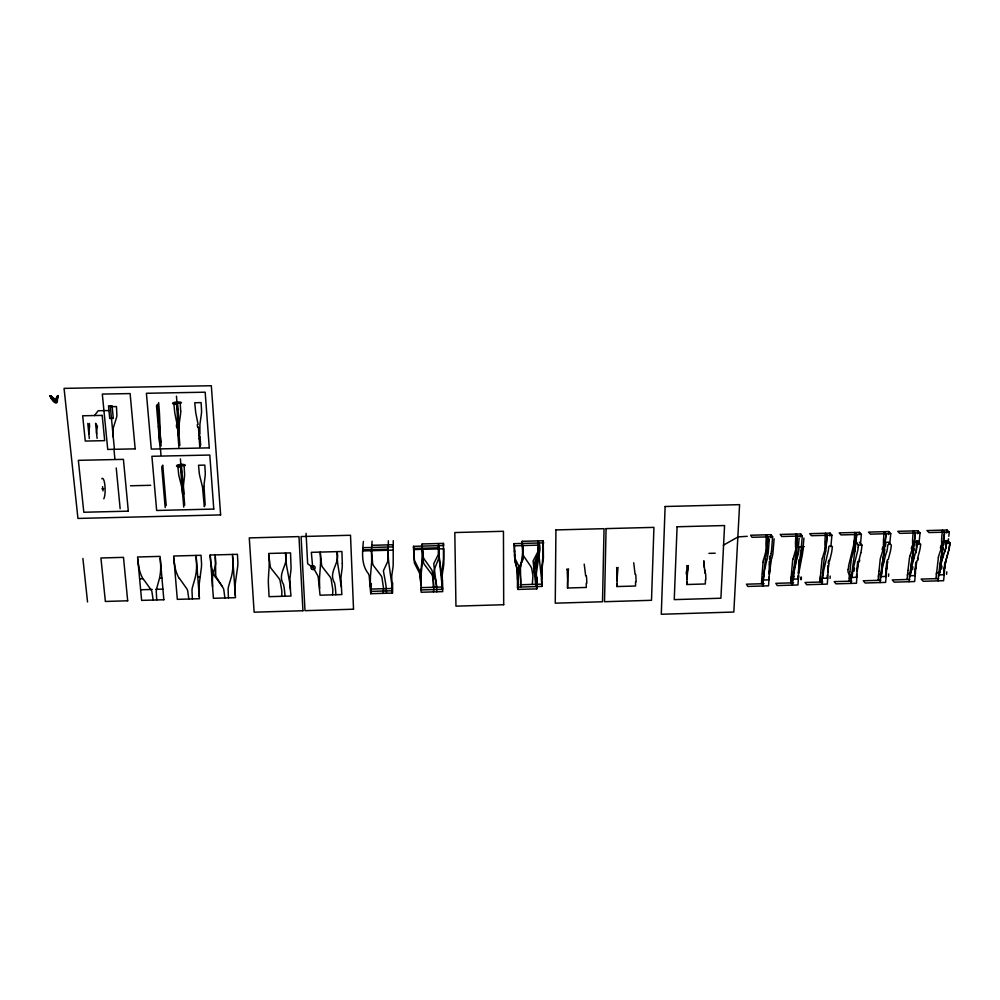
<?xml version="1.0" encoding="UTF-8"?>
<svg xmlns="http://www.w3.org/2000/svg" width="1000" height="1000" viewBox="0 0 1000 1000"><rect width="100%" height="100%" fill="white"/><g stroke="black" fill="none" stroke-linecap="round" stroke-linejoin="round"><path stroke-width="1.5" d="M543.2 559.725A34.288 21.662 -71.6 0 0 543.413 557.675L543.237 540.75L522.238 541.3L522.975 554.263A11.375 10.55 21.5 0 0 523.675 556.075L530.712 566.312A16.962 16.188 14.6 0 1 531.675 568.45L532.938 575.638L532.325 584.412M383.512 588.188L381.938 577.413A17.15 15.85 1.3 0 0 380.9 575.363L373.45 565.6A11.8 10.975 0.4 0 1 372.675 563.825L371.45 550.712L372.088 541.225M543.812 542.863L514.062 543.65L514.663 557.638L519.087 566.763A17.425 16.788 19 0 1 519.738 568.812L520.712 580.487A55.45 3.887 88.4 0 1 520.712 581.725L520.7 587.05L520.487 569.075M523.212 545.55L522.725 559.612L519.1 568.913A19.55 18.2 -42.9 0 0 518.6 570.988L517.925 583.663A53.038 3.625 88.4 0 1 517.938 586.625L517.938 589.425L536.75 588.888L536.663 584.637M517.137 569.812L517.475 581.45A57.038 4.162 88.3 0 0 517.463 584.312L517.463 587.125L541.975 586.425L541.362 578.837M541.962 586.425L541.688 570.712A17.6 5.112 -88.2 0 1 541.85 568.5M567.638 581.213L567.2 569.6M538.387 541.875L538.45 549.25A59.037 43 66.7 0 0 538.85 554.362M536.75 588.888L536.388 573.2L538.337 559.862A32.688 21.713 -69.9 0 0 538.55 557.8L538.938 544.525M538.387 540.875L537.837 551.85L533.1 561.013L535.65 584.312L536.05 568.638M538.913 547.175L538.938 542.987C543.812 555.538 529.575 564.775 535.988 577.188M543.237 540.75L542.95 555.737A15.75 2.938 -85.5 0 1 542.775 557.975L541.775 568.475M567.625 581.7L567.575 587.987L586.287 587.45L586.25 583.2M538.925 544.938C540.875 555.875 529.375 563.837 535.413 574.938M705.425 579.763L705.337 583.975L686.85 584.513L686.938 582.112M768.988 578.975L770.5 557.337M828.213 565.538L827.862 576.462M517.487 579.4L518.325 569.775A19.638 17.438 6.3 0 1 518.888 567.925L522.575 560.037L523.2 551.812M617.087 579.225L617.925 568.188A19.438 17.8 -49 0 1 618.112 567.475M687.125 576.188L686.888 566.237A31.387 30.025 15.4 0 0 686.775 565.538M769.25 572.625L769.3 564.3M798.825 563.475L798.462 577.712M851.888 581.112L834.212 581.625L835.962 583.85L856.488 583.25L857.588 561.812M567.575 587.987L567.6 585.188A52.9 5.438 88.3 0 0 567.625 582.225L568.387 569.575A19.488 18 -46.3 0 1 568.562 568.862M635.575 581.775L635.562 586.013L616.938 586.55L617.013 583.75A52.763 7.225 88.2 0 0 617.075 580.8L617.075 579.763M617.062 580.775L616.75 568.212A31.387 30 24.1 0 0 616.6 567.513M857.525 566.8L857.463 570.1M886.812 562.438L886.312 574.775M442.013 573.525L442.425 587.013M687.35 571.438L688.238 565.5L687.087 577.337M798.75 571.775L800.062 556.525M915.95 562.337L915.387 573.925M538.9 547.55L538.725 552.013A39.562 24.462 73.2 0 1 538.35 555.425L536.325 566.4M945 562.225L944.388 573.088M617 584.138L616.938 586.55M363.387 541.462C362.35 552.325 361.087 564.7 368.45 573.763A17.488 16.15 2.5 0 1 369.175 575.712L370.725 593.713L392.425 593.088L392.675 582.938M828.15 570.938L828.288 565.625M392.425 593.088L391.725 577.05A37.05 34.388 -3.9 0 1 391.863 575.125L393.013 567.038A46.262 42.9 3.5 0 0 393.175 565.025L393.263 540.675M687.1 577.188L687.05 578.75A52.575 9.75 88.1 0 1 686.975 581.725L686.85 584.513M687.087 577.75L687.038 579.362M687.113 576.7L687.175 574.587M388.363 540.8L387.987 560.95L383.387 570.862L385.325 581.538A74.65 68.5 5.1 0 1 386.2 588.288L386.525 593.263M857.575 566.163L857.862 561.375M886.675 569.263L886.95 562.6M769.35 562.087L769.388 561.35M915.8 568.425L915.863 567.163M915.913 565.837L916.062 562.45M798.938 559.788L798.875 561.263A17.35 2.025 -88.8 0 0 798.9 563.45M916.188 552.837L916.45 547.712A15.425 1.225 -86 0 1 916.6 545.5L917.025 540.575M420.9 571.875L421.15 592.25L442.725 591.625L439.613 562.4M944.837 567.6L945.088 562.312M762.95 586L763.538 576.838M941.675 538.362L942.4 530.138L944.587 532.163L942.887 546.688A31.975 14.625 -73.5 0 1 942.487 548.713L939.525 567.125M769.5 559.138L769.688 556.175M793.288 571.938L796 552.75A32.2 17.175 -72.8 0 0 796.287 550.725L797.55 536.087L795.938 534.038L795.5 542.312A58.788 49.275 56.5 0 0 795.638 547.35L796.388 555.413M761.488 583.75L762.087 574.263M769.35 538.962L768.125 553.538A40.287 37.375 5.6 0 1 767.763 555.5L763.825 573.525M769.013 578.562L769.1 577.038M769.325 573.375L771.325 560.15M198.988 586.962L199.025 586.362A87.263 79.837 6.8 0 1 199.237 583.85L201.425 567.212A46.062 41.6 15.3 0 0 201.55 563.75L201.038 555.288L173.663 556.025L177.312 599.35L199.45 598.713L196.05 555.425M763.188 581.95L763.312 580.013L768.938 579.85M767.788 537.875L767.1 545.8A39.188 28.875 69.6 0 1 766.475 549.188L763.512 560.05M770.913 537.663L771.1 534.688L750.612 535.237L752.038 537.3L772.613 536.75L771.488 551.4M768.962 579.4L768.562 585.825L747.837 586.438L746.438 584.188L764.137 583.675M774.125 538.825L772.913 553.4A43.612 40.438 8.5 0 1 772.562 555.363L771.65 558.987M792.513 582.962L793.025 575.988L792.9 577.475M793.25 572.55L793.062 575.262M820.713 572.925L820 582.05M370.725 593.713L371.375 583.55M762.138 573.562L763.088 562.275M790.962 580.337L790.913 581.15M791.012 579.587L791.438 573.775M822.75 570.462L824.562 556.475M790.888 581.562L790.987 579.95M763.425 578.325L765.512 558.112M790.8 582.9L791.2 576.938L793.988 576.862M792.362 585.138L792.537 582.562M792.638 581.087L792.775 579.15L798.375 578.987M799.163 538.162L797.837 552.712A40.35 37.35 2.9 0 1 797.463 554.675L793.337 572.688M799.163 546.788L799 548.9A38.688 35.812 3.2 0 1 798.125 554.438L797.25 557.188M800.45 536.875L800.662 533.913L780.238 534.45L781.775 536.512L802.288 535.962L801.075 550.588M797.788 579.012L798.012 575.837M802.725 546.688L802.537 549.225A51.388 47.438 17.2 0 1 801.787 554.312L799.987 561.95M803.925 538.038L802.675 552.587A55.138 50.9 16.9 0 1 802.35 554.538L798.838 573.1M821.688 584.275L822.375 575.487M822.675 571.712L822.463 574.412M797.412 538.025L796.725 545A39.15 29.425 68.9 0 1 796.075 548.375L792.987 559.225M849.587 575.25L849.325 578.65M886.213 568.875L886.7 562.587M791.488 573.062L792.537 561.45A36.175 25.6 74.6 0 1 792.887 559.163M793.363 579.138L793.612 575.962M820.163 579.888L820.1 580.712M821.85 582.112L821.963 580.588M371.488 564.275L370.513 575.45A99.812 92.638 -7.7 0 0 370.35 580.812L370.475 586.925M886.162 569.525L885.875 573.112M798.6 575.825L797.962 584.963L777.3 585.575L775.788 583.337L793.587 582.812M820.25 578.737L820.45 576.1M829.9 536.087L830.125 533.125L809.762 533.663L811.425 535.712L831.875 535.175L830.913 546.75M822.025 579.888L822.15 578.3L827.725 578.138M827.138 578.162L827.387 575M827.8 577.275L827.275 584.113L806.675 584.712L805.05 582.487L822.788 581.962M850.925 583.413L851.712 574.275M878.65 574.412L878.413 577.413M881.888 569L882.475 562.362M915.362 567.712L915.8 562.425M827 537.225L826.263 544.2A39.125 29.962 68 0 1 825.575 547.562L822.375 558.413M849.412 577.525L849.125 581.2M881.862 569.325L881.275 575.725M915.312 568.362L914.975 572.275M820.738 572.575L821.9 560.625A36.138 26.175 73.9 0 1 822.275 558.35M822.738 578.288L823 575.125M859.362 533.875L859.5 532.35L839.2 532.888L840.975 534.925L861.363 534.388L860.5 544.188M911.062 567.837L911.65 561.538M944.412 566.888L944.775 562.6M849.475 576.825L849.9 572.087M851.263 579.375L851.425 577.45L856.988 577.288M856.562 535.5L855.7 543.4A39.1 30.5 67.1 0 1 854.975 546.763L851.663 557.587M853.962 542.5C853.388 537.6 859.488 544.487 858.188 547.288M856.4 577.312L856.675 574.15M859.362 542.225L861.925 545.075L861.688 547.612A51.638 47.488 9.6 0 1 860.863 552.688M880.263 580.4L880.913 573.438M911.038 568.162L910.675 572.025M421.037 569.612L422.212 558.6A42.462 20.1 77 0 0 422.388 555.175L422.225 543.962L443.45 543.4L443.612 545.538L413.537 546.337L413.562 548.488L438.812 547.812L438.675 545.662M889.338 542.875L889.4 542.2L885.888 542.3M945.738 543.2L945.962 540.7M944.35 567.537L944.237 568.825M849.963 571.388L851.175 559.8M878.15 580.35L878.337 578.2M885.8 543.188L885.462 546.337M889.325 543.1L889.2 544.438M851.737 573.925L854.887 551.125A32.1 16.15 -73.1 0 0 855.2 549.1L856.65 534.513L854.8 532.475L854.25 540.725A58.913 50.5 52.1 0 0 854.338 545.75L854.762 551.312M880.062 582.562L880.3 580M940.2 566.025L941.087 558.15M878.438 577.05L878.988 571.263M880.425 578.525L880.6 576.6L886.15 576.45M885.962 534.712L885.037 542.6A39.075 31.037 66 0 1 884.287 545.962L880.85 556.775A36.075 27.312 72.2 0 0 880.25 558.938L879.025 570.9M888.512 534.525L888.775 531.562L868.538 532.1L870.438 534.138L890.75 533.6L889.737 544.288M885.775 574.225L885.65 575.6M907.087 579.5L907.987 570.425M909.112 581.712L910.025 572.6M940.05 567.663L939.65 571.562M885.575 576.462L885.725 574.788M886.237 575.575L885.612 582.4L865.15 583L863.288 580.775L880.913 580.262M918.575 542.075L918.637 541.4L915.138 541.5M938.662 574.913L938.075 580.862M939.463 567.75L938.525 576.5M944.212 569.1L944.062 570.7M915.05 542.4L914.7 545.538M918.562 542.3L918.337 544.538M880.987 572.737L884.2 550.312A32.062 15.637 -73.3 0 0 884.513 548.3L886.05 533.725L884.1 531.688L883.487 539.925A59.025 51.087 49.4 0 0 883.512 544.95M881.188 576.587L881.25 575.925M881.225 576.263L881.338 575.1M885.763 574.4L885.875 573.312M944.175 569.587L944.1 570.325M907.463 575.487L907.663 573.575L910.413 573.5M915.275 533.925L913.763 547.487A32.013 15.2 -73.4 0 1 913.438 549.513L910.062 572.25M917.675 533.737L917.962 530.788L897.788 531.325L899.8 533.362L920.05 532.825L918.863 544.35M935.925 578.663L938.413 557.35M848.175 569.288C846.513 572.95 853.012 580.812 852.3 574.275M909.538 577.337L909.7 575.763L915.225 575.6L915.35 574.325M914.65 575.612L914.975 572.463M915.225 575.6L914.638 581.55L894.237 582.15L892.275 579.938L909.837 579.425M939.325 574.462L939.65 571.725A52.938 20.425 86.6 0 1 940.025 569.038L941.5 561.613M947.725 541.287L947.788 540.612L944.3 540.712L946.488 542.775L950 542.675L947.788 540.612M584.2 564.138L585.662 575.775M798.25 573.112L799.587 563.85M828.5 562.2L828.737 560.212M881.312 575.312L881.513 573.438M915.188 534.862L914.287 541.812A39.062 31.55 64.7 0 1 913.512 545.163L909.95 555.962M914.737 574.75L914.85 573.562M944.212 541.6L943.825 544.75M947.7 541.512L947.487 543.513M910.275 575.75L910.35 575.087M938.213 579.525L938.288 578.7M939.9 569.338L939.7 571.188M943.737 573.75L944.05 570.812M908.025 570.075L909.425 558.162A36.062 27.875 71.2 0 1 909.862 555.913M910.312 575.413L910.413 574.425M946.737 532.962L947.05 530.025L926.95 530.55L929.075 532.575L949.262 532.038L948.812 536.325M946.488 542.775L945.725 548.025M633.725 562.762L635.075 574.362M910.362 574.875L910.625 572.4M936.375 574.312L936.538 572.737L939.287 572.663M944.488 533.15L943.45 541.013A39.062 32.05 63.3 0 1 942.638 544.362L938.962 555.15A36.037 28.425 70.1 0 0 938.325 557.312M943.662 574.45L943.763 573.5M943.938 571.987L943.863 572.55M944.3 573.9L943.587 580.7L923.25 581.287L921.162 579.087L938.675 578.575M949.963 543L948.612 550.887M910.512 573.513L910.625 572.6M946.4 543.65L946.263 544.875A39.175 35.5 -8.1 0 1 945.275 549.837L944.775 551.413M948.55 538.737L947.987 543.55M793.938 572.663L796.9 558.362M827.65 572.275L829.087 563.025M949.875 543.8L949.762 544.775M939.375 574.038L939.613 571.938M520.7 566.838L522.288 555.862A42.263 22.45 76.5 0 0 522.575 552.45L522.238 541.3M856.963 571.425L858.5 562.188M939.513 572.85L939.638 571.763M823.363 571.825L827.65 553.6A38.763 35.763 0.7 0 0 828.675 548.088C827.763 544.65 833.913 544.987 832.163 548.413A51.5 47.475 14.2 0 1 831.388 553.5L829.513 561.125M848.55 566.025L852.95 547.962A38.462 35.425 -1.5 0 0 854 542.513M886.175 570.588L887.812 561.362M543.237 559.725L541.838 569.587L541.838 578.488M852.688 570.988L857.163 552.788A38.837 35.712 -1.5 0 0 858.225 547.288M915.3 569.75L917.038 560.538M881.925 570.15L885.512 555.312M944.338 568.925L944.538 567.65M433.25 587.275L433.6 577.762L432.25 571.237A17.062 16.163 24.1 0 0 431.238 569.087L424.012 558.8A11.438 10.475 29.2 0 1 423.263 556.987L422.4 549.338L423.45 562.425A11.738 10.95 -4.3 0 0 424.2 564.2L431.488 573.938A17.05 15.812 -2.9 0 1 432.488 575.988L433.925 586.725A44.45 41.112 -0.7 0 1 433.475 591.888M911.062 569.312L915.888 551.163M944.375 568.612L945.75 561.462M940.025 569.05L940.212 567.9M88.875 430.538L89.275 428.488A13.55 12.275 26 0 0 89.562 425.712L89.312 423.438M771.2 553.438L770.738 556.05M882.962 558.837L884.887 549.637M944.587 567.325L945.05 564.763M912.15 558.013L913.7 550.562M941.237 557.2L942.638 550.538M940.413 566.712L940.763 564.888M800.3 555.237L800.775 552.625A33.788 16.712 -74 0 0 801.012 550.6M945.175 564.138L946.875 557.025M765.788 556.838L766.413 553.562A32.25 17.7 -72.6 0 0 766.688 551.538L767.85 536.875L766.363 534.825L765.975 543.1A58.762 48.612 58.3 0 0 766.15 548.162L766.663 553.737M824.837 555.188L825.487 551.938A32.15 16.725 -72.9 0 0 825.85 549.9L827.138 535.3L825.413 533.25L824.912 541.512A58.837 49.925 54.4 0 0 825 546.55L825.487 552.112M914.1 548.837L913.737 550.4M943.213 548.025L942.925 549.288M912.438 554.025L912.725 552.75M941.025 563.638L942.8 557.175M945.7 548.112L944.912 551M860.863 552.688L858.938 560.288M942.9 549.4L942.688 550.3M945.863 560.988L946.325 559.087M888.275 559.475L890.263 551.862A51.775 47.488 8.8 0 0 891.137 546.8C892.887 543.375 886.862 543.05 887.638 546.475A38.938 35.65 -3.5 0 1 886.663 551.987M946.425 558.713L946.675 557.762M917.513 558.65L919.562 551.062A51.938 47.438 4.7 0 0 920.462 546C922.275 542.587 916.237 542.25 917 545.675A39.038 35.587 -5.3 0 1 915.987 551.175M948.35 551.862L948.925 549.65A52.088 47.375 2.6 0 0 949.712 545.2M948.375 551.737L948.188 552.425M946.825 557.2L947.062 556.375M948.213 552.325L947.788 553.837M947 556.587L948.05 552.925M947.175 555.962L947.525 554.75M941.975 559.837L942.55 557.95M886.575 551.975L885.7 554.725M58.175 395.65L57.9 396.538A35.612 32.425 26.9 0 0 57.213 399.45C57.112 406.538 50.9 398.488 50.138 395.788M766.25 560.875L766.6 559.712M944.812 551.275L944.587 551.962M942.75 557.312L943.462 555.237M944.625 551.862L944.112 553.362M942.9 556.85L943.238 555.875M943.375 555.475L944.2 553.1M180.575 466.337L181.312 464.925M176.625 403.675L177.387 402.463M158.3 426.838L158.825 425.988M94.488 415.55L98.188 410.75L108.963 410.538M723.35 545.188L737.625 537.188A6.012 2 -6.2 0 1 739.112 536.838L747.225 536.312M139.613 578.812L142.012 578.737M160.05 578.237L161.962 578.175M197.763 577.175L200.037 577.112M140.638 589.763L152.225 589.438M155.787 589.338L162.925 589.125M371.025 589.075L392.537 588.45M520.225 584.763L541.413 584.15M849.613 575.25L852.387 575.175M878.688 574.412L881.45 574.338M370.875 591.388L392.488 590.763M938.7 574.925L944.212 574.763M371.812 545.3L393.15 544.738M362.863 547.688L393.1 546.875M362.688 549.85L388.075 549.175M514.062 543.65L514.513 545.788L539.5 545.112M232.463 554.438L235.475 597.663L213.425 598.3L210.162 555.037L237.438 554.312L237.875 562.75A45.775 41.612 13.7 0 1 237.725 566.213L235.387 582.825A86.85 79.775 4.4 0 0 235.15 585.325L235.113 585.925A53.362 48.875 6.8 0 0 235.037 589.938L235.35 595.712M362.587 550.95L393.025 550.125M413.587 549.575L443.85 548.763L443.825 563.625A45.987 42.812 -0.9 0 1 443.638 565.638L442.388 573.7A36.888 34.263 -8.5 0 0 442.225 575.625L442.575 589.312M796.912 546.85L804.35 546.65M858.375 545.175L861.925 545.075M708.925 553.375L715.188 553.212M130.475 485.775L150.688 485.3M101.9 488.812L103.688 488.775M178.25 465.688L183.637 465.575M174.288 403.125L179.737 403.013M313.05 567.663L307.65 563.75L306.075 533.337M947.05 530.025L949.262 532.038M917.962 530.788L920.05 532.825M915.375 532.95L913.288 530.913L912.625 539.15A59.162 51.588 46.6 0 0 912.65 544.163L913.713 558.575M888.775 531.562L890.75 533.6M859.5 532.35L861.363 534.388M830.125 533.125L831.875 535.175M800.662 533.913L802.288 535.962M771.1 534.688L772.613 536.75M50.712 395.775L53.425 398.288A4.037 3.65 28.4 0 0 54.612 398.65L55.138 398.7A7.225 6.538 28.6 0 0 55.812 398.7L56.913 397.325A27.775 25.25 27.1 0 1 57.6 395.65M143.588 579.388L151.25 590.05A14.8 13.25 14.5 0 1 151.925 591.737L153.175 600.05M224.887 597.962L223.8 589.675A14.638 13.262 11.3 0 0 223.15 587.987L216.412 577.337A14.087 12.85 11.1 0 1 215.712 575.3L215.562 566.237A48.038 43.487 14.8 0 0 215.625 562.762L215.15 554.9M221.838 585.712L215.738 577.362M179.45 578.375L186.988 589.025A14.725 13.25 13 0 1 187.65 590.712L188.825 599.012M50.575 395.788L54.688 399.55A3.438 3.113 28.3 0 0 55.712 399.688L57.075 397.7A35.175 32.013 26.8 0 1 57.75 395.65A34.625 31.525 26.9 0 0 57.337 397.475C57.45 403.5 51.275 398.913 50.425 395.788M50.287 395.788C51.225 398.85 57.413 405.05 57.312 398.225A29.55 26.875 27.1 0 1 58.025 395.65M50 395.8C51.212 399.637 57.912 408.05 57.475 398.975A33.237 30.25 27 0 1 58.312 395.637M517.463 587.125L517.938 589.425L517.913 583.138M704.513 568.862L703.825 560.8L704.237 567.212M198.075 424.35L195.975 413.975A16.637 4.975 80.9 0 1 195.588 411.55L194.762 402.738L201.125 402.612L201.562 410.737A35.35 32.713 24.8 0 1 201.35 414.188L199.913 424.325L199.875 433.462M177.15 424.762L175.075 414.387A16.663 4.763 80.9 0 1 174.675 411.95L173.812 403.137M704.55 569.087L705.138 573.288L704.65 569.712M138.412 564.875L137.762 558.975M439.275 557.075L442.125 579.712M174.425 563.888L173.825 558M210.85 562.9L210.162 555.037M538.825 554.362L541.3 576.875M82.9 558.462L87.537 601.962M198.45 427.2L198.988 435.175M177.537 427.625L178.075 435.6A33.4 5.562 88.1 0 0 178.275 439.15L178.9 447.25M97.1 438.363L95.588 423.312L97.2 425.863A3.4 3.1 25.5 0 1 97.4 426.875L96.725 430.513A15.275 13.938 24.6 0 0 96.662 433.787M87.788 423.462L89.325 438.525M102.575 486.637L103.012 490.938M290.487 589.225L289.9 579.938A37.487 34.55 4.4 0 1 289.988 578L290.95 569.862A46.938 42.975 10.6 0 0 291.062 567.85L290.538 552.888L268.725 553.462L269.137 561.263A91.337 82.837 14.3 0 1 269.1 567.1L268.4 578.337A100.825 93.2 1.1 0 0 268.375 583.713L269.075 596.675L291 596.038L289.662 582.375L286.737 566.613A86.125 80.15 1.6 0 1 286 560.8L285.487 553.013C289.462 564.6 276.5 573.1 283.525 584.438A75.763 68.587 11.2 0 1 284.587 591.213L285.038 596.213M114.362 448.612L110.337 406.688L116.475 406.575L116.875 415.363A19.688 17.95 26.4 0 1 116.512 417.675L113.525 427.088A22.825 20.925 24 0 0 113.162 429.025L113.263 437.1M116.237 467.975L120.15 508.7M114.05 450.262L114.838 458.45M341.362 587.137L337.975 565.2A85.65 79.95 -3.1 0 1 337.312 559.4L336.975 553.2M884.338 554.612L883.512 544.95M156.738 599.95L156.275 591.613A24 21.637 12.7 0 1 156.613 588.75L159.325 578.938A62.4 55.763 17.4 0 0 160.613 564.263L160.225 558.375M158.637 402.638L159.3 410.8A35.013 6.575 87.9 0 1 159.512 414.363L159.6 416.238A80.138 15.55 87.9 0 1 159.738 419.525L160.25 434.275A33.3 5.962 88 0 0 160.463 437.825L160.837 442.463M161.125 445.887L157.575 404.225L156.5 405.812L160.075 447.638M166.2 505.613L162.763 465.138L161.725 466.962L165.188 507.6M157.8 406.9L158.238 412.413A35.163 6.637 87.9 0 1 158.463 415.988L158.55 417.875A80.5 15.7 87.9 0 1 158.675 421.175L159.2 435.988A33.438 6.012 88 0 0 159.412 439.55L159.787 444.212M160.487 449.275L160.975 455.037M182.838 496L181.912 488.1A27.625 15.275 72.8 0 0 181.525 486.15L179.1 476.562A24.288 13.787 72.9 0 1 178.663 474.25L177.775 465.7M88.863 433.95L88.837 433.725A17.075 15.562 24.8 0 1 88.825 430.538M176.45 396.15L177.562 409.975M176.513 403.862L177.138 412.05A35.125 6.138 87.9 0 1 177.35 415.625L177.438 417.5A80.412 14.525 87.9 0 1 177.562 420.8L178.075 435.6M179.862 445.487L179.25 437.438A33.263 5.513 88.1 0 1 179.037 433.888L178.538 419.162A80.05 14.4 87.9 0 0 178.412 415.875L178.325 414A34.975 6.088 87.9 0 0 178.125 410.438L177.5 402.287M181.412 464.725L184.675 505.175M180.4 458.875L181.488 472.362M180.463 466.55L183.738 507.15M180.2 403.013L180.675 411.138M184.1 465.562L184.587 473.988A23.788 13.262 73.2 0 1 184.513 476.138L183.538 484.6A28.175 16.025 72.4 0 0 183.45 486.388L183.775 494.062M192.375 598.913L191.988 590.588A23.863 21.637 11 0 1 192.338 587.737L195.125 577.938A62.013 55.8 16.1 0 0 196.525 563.288L196.2 557.4M942.45 553.812L941.65 543.362A59.35 52.062 43.5 0 1 941.7 538.362M199.3 596.763L198.938 590.975A53.637 48.9 9 0 1 198.988 586.962M392.075 586.312L388.925 563.8A85.262 79.662 -8 0 1 388.35 558.013L388.062 551.275M212.537 586.575L212.463 578.138A31.913 29.112 9.9 0 1 212.738 576.075L215.162 566.25A25.213 22.912 13.7 0 0 215.512 563.362L215.3 556.888M228.425 597.863L228.113 589.55A23.737 21.637 9 0 1 228.487 586.7L231.35 576.925A61.638 55.812 14.6 0 0 232.875 562.3M442.337 582.938L442.425 584.237M232.6 556.425L232.938 562.3M200.062 437L200.65 445.05L199.762 446.8L199.188 438.725M268.837 555.2L270.287 566.638A11.963 11.013 8.4 0 0 271.125 568.438L278.9 578.237A17.387 15.888 8.5 0 1 280 580.3L281.863 591.112A45.362 41.275 9.9 0 1 281.6 596.312M335.913 594.738L335.55 589.75A75.175 68.562 8.4 0 0 334.588 582.987C327.688 571.613 340.712 563.237 336.9 551.638M438.8 551.95L438.575 545.062M442.238 581.663L442.287 582.725M319.7 588.387L319.5 582.263A100.262 92.963 -3.2 0 1 319.6 576.888L320.425 565.688A90.588 82.85 11.7 0 0 320.538 559.862L320.225 552.087L321.625 565.225A11.875 11 4.7 0 0 322.425 567.013L330.037 576.8A17.262 15.875 5.2 0 1 331.1 578.85L332.825 589.65A45.025 41.238 6.9 0 1 332.5 594.837M179.037 433.888L179.075 424.738L180.487 414.6A35.513 32.738 24.1 0 0 180.725 411.138M420.988 585.475L419.825 574.275A17.387 16.125 -1.7 0 0 419.137 572.337L414.387 563.062L413.537 546.337M536.087 582.35L536.188 586.587M371.45 550.712L371.662 558.462A89.875 82.825 8.6 0 1 371.488 564.275M436.863 591.788L436.613 586.825A74.162 68.388 1.4 0 0 435.825 580.1C429.35 569.113 441.662 561.413 438.913 550.45M436.6 587.175L433.725 563.75L438.263 554.562L438.537 543.525M413.625 549.763L414.475 560.388L419.062 569.562A17.537 16.75 28.6 0 1 419.738 571.613L420.913 582.638M420.975 584.913L420.925 579.375A99.462 92.212 -12.2 0 1 421.163 574.025L422.262 562.875A89.237 82.75 4.8 0 0 422.512 557.075L422.225 543.962M438.888 548.9L439.1 556.625A84.975 79.287 -13 0 0 439.613 562.4M514.513 545.788L514.875 560.25A19.188 15.4 -59.3 0 0 515.15 561.7L516.737 567.425A31.75 26.925 -33.4 0 1 517.025 569.837M443.45 543.4L443.45 558.462A15.838 4.062 -85.2 0 1 443.275 560.712L442.113 571.263A17.7 6.338 -87.9 0 0 442.088 573.513M514.55 554.388L514.9 560.375A19.425 16.912 47.2 0 0 515.2 561.925L516.925 568.337A31.5 29.85 34.3 0 1 517.3 571.013L517.925 582.638M514.525 550.7L514.538 552.05M199.762 437.425A33.3 5.438 88.2 0 1 199.55 433.675M199.112 438.825A33.288 5.062 88.1 0 1 198.912 435.225M197.288 424.675A33.875 19.188 87.9 0 1 197.638 427.4M635.688 574.362A68.875 61.337 36.9 0 1 636.05 581.838M520.363 568.975A38.212 17.975 80.4 0 1 520.575 566.725M536.75 577.2A69.112 60.263 42.5 0 1 537.288 584.712M442.375 579.938A53.6 15.1 80.4 0 1 442.475 581.925M439.312 557.075A59.288 40.362 68.5 0 1 438.837 551.95M420.763 571.75A38.4 15.613 81 0 1 420.913 569.475M383.512 588.188A44.725 41.188 3.3 0 1 383.125 593.362M179.2 578.488A40.738 37.15 12.4 0 1 174.575 563.888M143.338 579.487A40.975 37.15 14.2 0 1 138.562 564.862M215.487 577.475A40.5 37.15 10.4 0 1 211 562.888M541.525 577.062A53.338 18.438 80 0 1 541.587 579.038M535.925 568.55A36.55 20.337 78.2 0 1 536.2 566.3M536.175 574.938A68.825 60.05 42.6 0 1 536.712 582.438M567.038 568.9A31.438 29.938 29.6 0 1 567.125 569.612M586.35 575.775A68.963 60.825 39.9 0 1 586.8 583.275M101.788 478.762A10.537 2.387 88.4 0 1 104.913 485.588A10.537 2.387 88.4 0 1 103.787 498.775M176.325 404.175A4.487 1.062 -3.4 0 1 172.575 403.162A4.487 1.062 -3.4 0 1 177.675 401.975A4.487 1.062 -3.4 0 1 181.438 402.987M176.35 425.1A33.913 18.863 87.8 0 1 176.713 427.837M180.275 466.9A4.45 1.238 -4 0 1 176.55 465.737A4.45 1.238 -4 0 1 181.588 464.363A4.45 1.238 -4 0 1 185.325 465.538M705.588 573.288A71.025 63.925 31.9 0 1 705.763 579.8M686.263 574.025A72.337 61.9 -59.1 0 1 686.388 571.5M769.375 564.288A17.375 2.375 -88.7 0 1 769.425 562.15M771.438 551.413A33.837 17.275 -73.8 0 1 771.15 553.45M762.975 562.212A36.212 25 75.2 0 1 763.413 559.987M800.7 579.575A53.288 13.438 87.5 0 1 800.837 577.212M798.787 564.2A54.612 27.413 -61.5 0 1 799.188 562.263M793.737 576.15A54.2 15.062 87.3 0 1 794.05 572.875M769.613 570.4A52.512 0.9 -86.1 0 1 769.375 574.362M763.65 577.038A54.288 13.875 87.4 0 1 763.938 573.75M793.138 576.175A54.2 15.037 87.3 0 1 793.462 572.888M801.287 579.55A53.288 13.45 87.5 0 1 801.425 577.188M823.125 575.288A54.112 16.213 87.2 0 1 823.475 572.013M830.05 578.45A53.2 14.575 87.4 0 1 830.212 576.075M828.275 563.387A54.562 26.637 -61.7 0 1 828.688 561.438M859.312 561.825A54.5 24.575 -62.8 0 1 859.75 559.963M854.125 571.062A53.175 20.975 83.7 0 1 854.538 568.1M852.425 574.438A54.025 17.363 87 0 1 852.8 571.163M851.062 559.75A36.1 26.75 73.1 0 1 851.562 557.537M848.288 569.45A53.487 17.038 87.1 0 1 848.662 566.2M946.562 574.3A52.85 19.05 86.9 0 1 946.812 571.85M941.525 569.075A52.875 24.225 83 0 1 942 566.2M941.963 560.487A44.638 22.938 -75.8 0 1 942.288 558.25M941.488 558.138A42.888 26.025 -74.1 0 1 941.637 557.2M940.95 545.325A30.85 15.375 -71.3 0 1 940.387 548.025M940.913 561.737A56.075 35.125 -50.6 0 1 941.175 560.662M881.625 573.575A53.938 18.5 86.9 0 1 882.038 570.312M888.487 576.325A53.025 16.825 87.2 0 1 888.7 573.9M886.95 561.763A54.475 25.1 -62 0 1 887.4 559.825M883.662 562.15A44.763 24.213 -75.6 0 1 883.962 559.9M883.188 559.775A43 27.125 -73.7 0 1 883.337 558.837M882.7 546.875A30.938 16.3 -71 0 1 882.15 549.637M912.862 561.312A44.7 23.575 -75.7 0 1 913.175 559.075M912.387 558.95A42.95 26.575 -73.9 0 1 912.537 558.013M911.875 546.1A30.9 15.838 -71.1 0 1 911.312 548.825M917.887 560.138A54.413 23 -63.1 0 1 918.375 558.288M912.45 569.75A53.025 23.163 83.3 0 1 912.913 566.812M910.738 572.737A53.85 19.638 86.8 0 1 911.175 569.462M342.312 563.375L342.262 566.425A46.588 42.95 7.4 0 1 342.113 568.45L341.062 576.562A37.25 34.487 0.4 0 0 340.95 578.488L341.85 594.562L320.037 595.2L318.25 577.137A17.6 16.175 6.3 0 0 317.5 575.2L312.625 566.462L311.325 552.325L341.912 551.5L342.312 563.375M204.013 486.5L205.15 504.675L204.312 506.65L202.562 487.612A27.587 15.525 72.7 0 0 202.188 485.675L199.788 476.1A24.262 14.013 72.9 0 1 199.35 473.787L198.512 465.25L204.812 465.1L205.263 472.975A24.175 13.713 73.2 0 1 205.162 475.675L204.125 484.125A28.138 16.287 72.3 0 0 204.025 485.9L204.013 486.5M555.925 529.925L555.25 603.175L602.5 601.763L604.038 528.675L555.925 529.925M606.075 528.612L604.513 601.712L651.513 600.3L653.925 527.375L606.075 528.612M665.113 506.5L661.275 614.263L733.825 612.038L739.587 504.65L665.113 506.5M677.075 526.775L674.25 599.625L720.913 598.225L724.562 525.538L677.075 526.775M302.938 610.737L254.137 612.188L249.275 537.9L298.975 536.6L302.938 610.737M353.525 609.212L305 610.675L301.087 536.55L350.513 535.262L353.525 609.212M503.7 604.725L455.95 606.15L454.812 532.55L503.45 531.287L503.7 604.725M442.425 587.013L421.025 587.638L421.087 589.938L442.575 589.312L442.425 587.013M127.675 600.8L105.375 601.45L100.925 557.975L123.488 557.362L127.675 600.8M163.85 599.75L141.625 600.388L137.587 556.987L160.05 556.388L163.85 599.75M128.312 511.163L83.812 512.25L78.35 460.337L123.425 459.363L128.312 511.163M213.775 509.075L156.65 510.475L151.912 456.287L209.8 455.037L213.775 509.075M220.625 514.913L77.95 518.438L64.062 388.375L211.325 385.737L220.625 514.913M135.162 448.862L107.737 449.438L102.312 394.075L130.113 393.575L135.162 448.862M209.275 447.863L151.287 449.087L146.4 393.275L205.175 392.2L209.275 447.863M102.2 415.4L82.675 415.775L85.275 441.062L104.688 440.65L102.2 415.4M113.3 418.425L109.725 418.488L108.5 405.838L112.088 405.775L113.3 418.425M311.812 569.225A2.112 1.95 6 0 0 315.15 567.9A2.112 1.95 6 0 0 312.188 565.875A2.112 1.95 6 0 0 311.812 569.225"/></g></svg>
